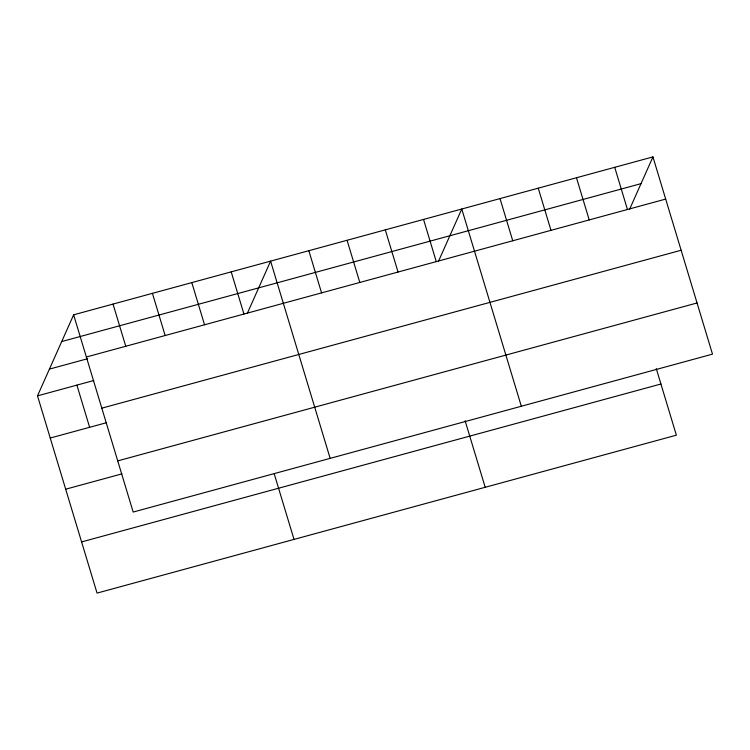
<?xml version="1.0" encoding="UTF-8"?>
<svg xmlns="http://www.w3.org/2000/svg" width="750" height="750" viewBox="0 0 750 750"><rect width="100%" height="100%" fill="white"/><g stroke="black" fill="none" stroke-linecap="round" stroke-linejoin="round"><path stroke-width="1.12" d="M656.278 368.634L676.369 435.178L97.05 593.1L37.5 395.859L73.631 314.822L652.95 156.9L712.5 354.141L133.181 512.053L73.631 314.822M247.303 313.387L270.6 261.131L330.15 458.363M438.478 261.272L461.775 209.016L521.325 406.256M629.653 209.156L652.95 156.9M61.706 341.559L641.025 183.647M86.372 357L665.681 199.078M49.425 369.113L87.694 358.688M37.5 395.859L93.778 380.522M101.812 408.169L681.131 250.247M50.231 438.038L106.509 422.7M117.731 460.884L697.05 302.972M65.681 489.206L121.959 473.869M81.6 541.922L660.919 384.009M614.719 167.325L627.45 209.503M576.478 177.75L589.219 219.928M538.247 188.175L550.978 230.344M500.006 198.591L512.747 240.769M423.544 219.441L436.275 261.619M465.103 420.75L485.194 487.294M385.303 229.866L398.044 272.034M347.072 240.281L359.803 282.459M308.841 250.706L321.572 292.884M231.206 271.866L243.938 314.044M274.256 473.953L294.019 539.409M191.812 282.609L204.544 324.778M152.419 293.344L165.15 335.522M113.025 304.078L125.756 346.256M76.894 385.125L89.625 427.294"/></g></svg>
